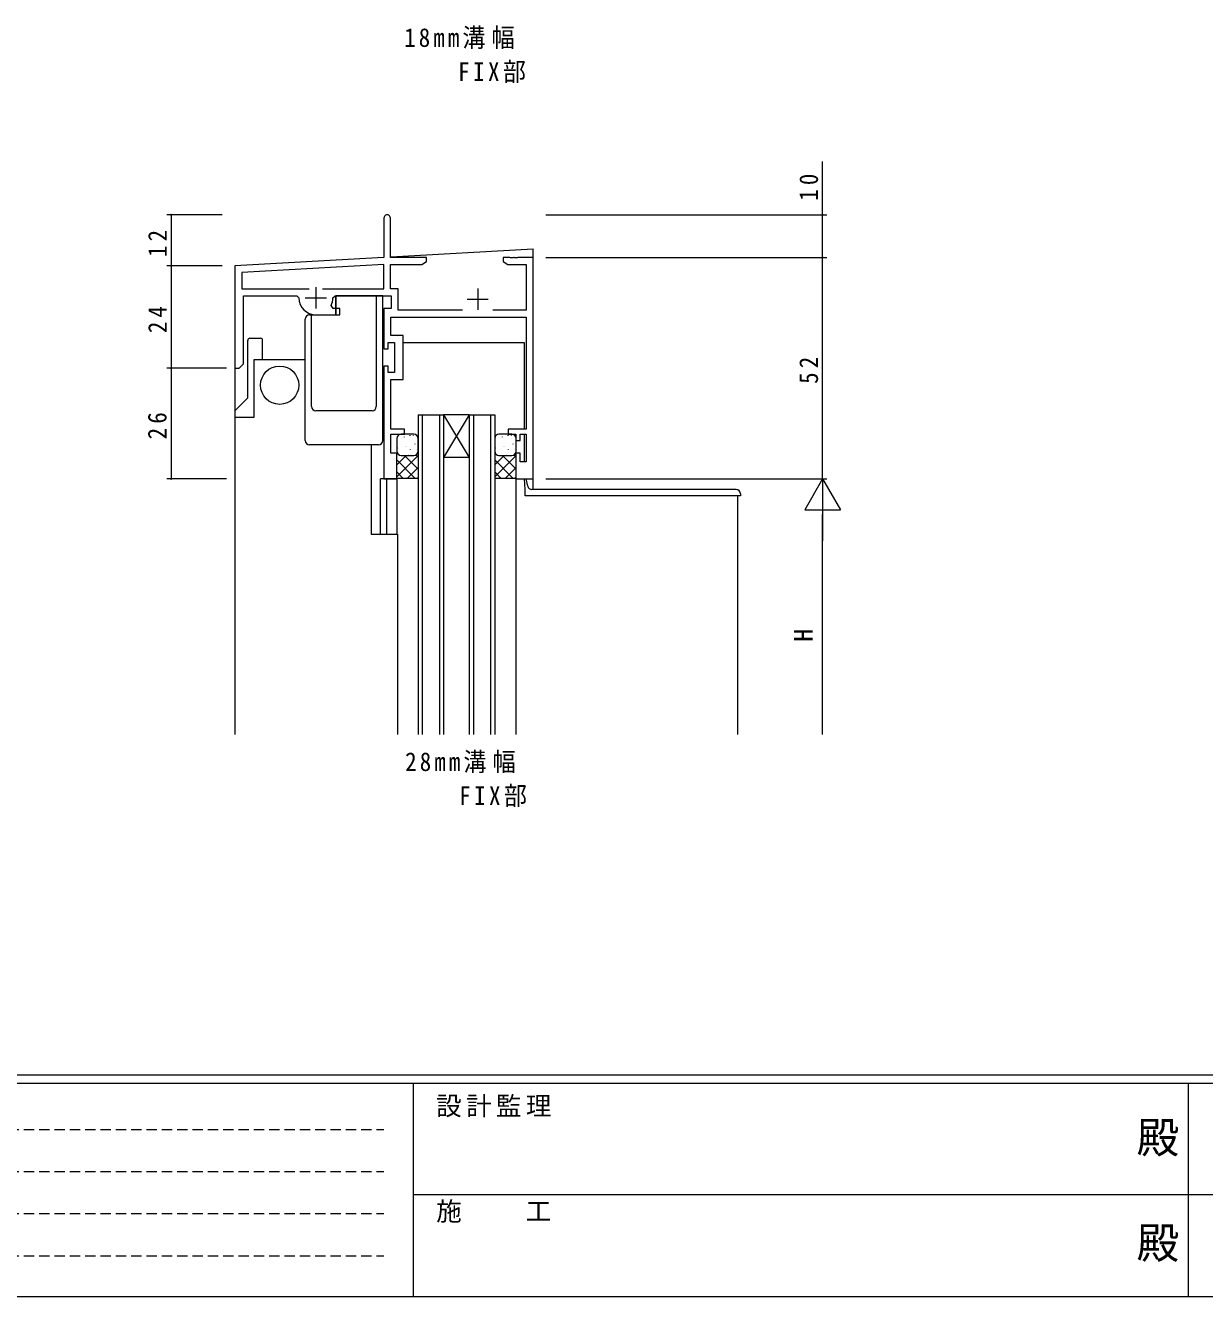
# Model space of a CAD drawing. Units: millimetres, scale not verified. Extents: x -594 to 539, y -420 to 386.
# Drawn here: x -313.1 to -36.2, y -420 to -121.5 of the extents above; entities that cross this region are included whole.
import ezdxf
from ezdxf.enums import TextEntityAlignment as Align

# ---------------------------------------------------------------- set-up
doc = ezdxf.new("R2010")
doc.units = ezdxf.units.MM
doc.header["$LTSCALE"] = 2
doc.linetypes.add('DASHED1', pattern=[1.8, 1.2, -0.6])
for name, color, linetype, lineweight in [('0-1_YKK_ZWAK', 7, 'Continuous', 9), ('0-3_YKK_11', 7, 'Continuous', 9), ('0-4_YKK_12', 2, 'Continuous', 9), ('0-5_YKK_13', 4, 'Continuous', 9), ('0-6_YKK_D', 6, 'Continuous', 9)]:
    doc.layers.add(name, color=color, linetype=linetype, lineweight=lineweight)
doc.layers.add('0-2_USER1', color=7, linetype='Continuous')
doc.styles.add('ＭＳ ゴシック', font='')
doc.styles.get('ＭＳ ゴシック').set_extended_font_data('MS Gothic')

msp = doc.modelspace()

# ---------------------------------------------------------------- linework, layer by layer
at = {"layer": '0-1_YKK_ZWAK'}
for p, q in [((510, -367.965), (-590, -367.965)), ((456, -369.965), (-590, -369.965)), ((-222, -369.965), (-222, -419.965)), ((-40, -369.965), (-40, -419.965)), ((-222, -395.964), (-38, -395.964)), ((-38, -395.964), (146, -395.964)), ((-590, -419.965), (456, -419.965))]:
    msp.add_line(p, q, dxfattribs=at)
at = {"layer": '0-1_YKK_ZWAK', "linetype": 'DASHED1'}
for p, q in [((-583.431, -380.697), (-228.87, -380.697)), ((-583.431, -390.595), (-228.87, -390.595)), ((-583.431, -400.493), (-228.87, -400.493)), ((-583.431, -410.391), (-228.87, -410.391))]:
    msp.add_line(p, q, dxfattribs=at)
at = {"layer": '0-3_YKK_11'}
for p, q in [((-228.866, -166.714), (-228.866, -175.964)), ((-227.366, -175.964), (-227.366, -166.714)), ((-228.866, -175.964), (-263.866, -177.964)), ((-218.866, -175.964), (-227.366, -175.964)), ((-218.866, -176.964), (-218.866, -175.964)), ((-200.866, -175.964), (-200.866, -176.964)), ((-199.325, -175.964), (-200.866, -175.964)), ((-199.141, -176.084), (-199.325, -175.964)), ((-198.591, -176.084), (-199.141, -176.084)), ((-198.408, -175.964), (-198.591, -176.084)), ((-198.325, -175.964), (-198.408, -175.964)), ((-198.141, -176.084), (-198.325, -175.964)), ((-197.591, -176.084), (-198.141, -176.084)), ((-197.408, -175.964), (-197.591, -176.084)), ((-193.866, -175.964), (-197.408, -175.964)), ((-193.866, -227.964), (-193.866, -175.964)), ((-263.866, -177.964), (-263.866, -201.964)), ((-228.866, -177.597), (-262.236, -179.504)), ((-228.866, -183.334), (-228.866, -177.597)), ((-227.366, -177.594), (-219.957, -177.594)), ((-227.366, -183.334), (-227.366, -177.594)), ((-219.957, -177.594), (-218.866, -176.964)), ((-200.866, -176.964), (-199.775, -177.594)), ((-199.775, -177.594), (-195.496, -177.594)), ((-195.496, -177.594), (-195.496, -188.334)), ((-262.236, -179.504), (-262.236, -183.334)), ((-262.236, -183.334), (-246.416, -183.334)), ((-261.866, -200.964), (-261.866, -184.964)), ((-261.866, -184.964), (-249.366, -184.964)), ((-249.366, -184.964), (-248.866, -185.464)), ((-244.866, -182.964), (-244.866, -187.964)), ((-243.316, -183.334), (-228.866, -183.334)), ((-243.316, -183.334), (-228.866, -183.334)), ((-240.866, -185.464), (-240.366, -184.964)), ((-240.366, -184.964), (-227.166, -184.964)), ((-225.536, -183.334), (-227.366, -183.334)), ((-227.166, -184.964), (-227.166, -187.964)), ((-225.536, -188.334), (-225.536, -183.334)), ((-206.866, -183.264), (-206.866, -188.264)), ((-247.366, -185.464), (-242.366, -185.464)), ((-240.835, -187.964), (-241.283, -187.242)), ((-239.266, -187.964), (-240.835, -187.964)), ((-239.266, -189.464), (-239.266, -187.964)), ((-228.866, -187.964), (-228.866, -197.464)), ((-227.166, -187.964), (-228.866, -187.964)), ((-209.366, -185.764), (-204.366, -185.764)), ((-244.866, -189.464), (-239.266, -189.464)), ((-227.236, -194.334), (-227.236, -189.964)), ((-227.236, -189.964), (-195.496, -189.964)), ((-210.453, -188.334), (-225.536, -188.334)), ((-195.496, -188.334), (-203.279, -188.334)), ((-195.496, -189.964), (-195.496, -216.264)), ((-227.866, -195.964), (-226.366, -195.964)), ((-227.866, -197.464), (-227.866, -195.964)), ((-224.366, -194.334), (-227.236, -194.334)), ((-226.366, -195.964), (-226.366, -202.964)), ((-224.366, -204.594), (-224.366, -194.334)), ((-228.866, -197.464), (-227.866, -197.464)), ((-263.866, -201.964), (-262.866, -201.964)), ((-262.866, -201.964), (-261.866, -200.964)), ((-227.866, -201.464), (-228.866, -201.464)), ((-228.866, -201.464), (-228.866, -227.964)), ((-227.866, -202.964), (-227.866, -201.464)), ((-226.366, -202.964), (-227.866, -202.964)), ((-227.236, -204.594), (-224.366, -204.594)), ((-227.236, -216.264), (-227.236, -204.594)), ((-224.066, -216.264), (-227.236, -216.264)), ((-227.236, -221.964), (-227.236, -217.464)), ((-227.236, -217.464), (-224.066, -217.464)), ((-224.066, -217.464), (-224.066, -216.264)), ((-195.496, -216.264), (-199.666, -216.264)), ((-199.666, -216.264), (-199.666, -217.464)), ((-199.666, -217.464), (-197.866, -217.464)), ((-197.866, -217.464), (-197.866, -218.964)), ((-196.866, -217.464), (-195.496, -217.464)), ((-196.866, -218.964), (-196.866, -217.464)), ((-195.496, -217.464), (-195.496, -223.964)), ((-197.866, -218.964), (-196.866, -218.964)), ((-225.866, -221.964), (-227.236, -221.964)), ((-225.866, -227.964), (-225.866, -221.964)), ((-197.866, -221.964), (-197.866, -227.964)), ((-196.866, -221.964), (-197.866, -221.964)), ((-196.866, -223.964), (-196.866, -221.964)), ((-195.496, -223.964), (-196.866, -223.964)), ((-228.866, -227.964), (-225.866, -227.964)), ((-197.866, -227.964), (-193.866, -227.964))]:
    msp.add_line(p, q, dxfattribs=at)
for centre, radius, start, end in [((-228.116, -166.714), 0.75, 359.99998, 180), ((-244.866, -185.464), 4, 180, 269.99998), ((-244.866, -185.464), 4, 333.6122, 0)]:
    msp.add_arc(centre, radius, start, end, dxfattribs=at)
at = {"layer": '0-4_YKK_12'}
for p, q in [((-227.286, -175.868), (-193.866, -173.959)), ((-193.866, -230.464), (-193.866, -173.959)), ((-263.866, -178.246), (-263.866, -287.965)), ((-224.366, -195.965), (-195.966, -195.965)), ((-195.966, -195.965), (-195.966, -216.264)), ((-259.366, -199.964), (-247.366, -199.964)), ((-259.366, -213.464), (-259.366, -199.964)), ((-263.866, -213.464), (-259.366, -213.464)), ((-220.863, -212.962), (-214.863, -212.962)), ((-220.863, -212.962), (-220.863, -287.965)), ((-219.863, -212.962), (-219.863, -287.965)), ((-215.863, -212.962), (-215.863, -287.965)), ((-208.863, -212.962), (-214.863, -222.962)), ((-214.863, -212.962), (-208.863, -222.962)), ((-208.863, -212.962), (-214.863, -212.962)), ((-214.863, -212.962), (-214.863, -287.965)), ((-208.863, -212.962), (-202.863, -212.962)), ((-208.863, -212.962), (-208.863, -287.965)), ((-207.863, -212.962), (-207.863, -287.965)), ((-203.863, -212.962), (-203.863, -287.965)), ((-202.863, -212.962), (-202.863, -287.965)), ((-195.966, -217.464), (-195.966, -223.964)), ((-231.866, -219.964), (-231.866, -240.964)), ((-208.863, -222.962), (-214.863, -222.962)), ((-225.857, -227.964), (-229.666, -227.964)), ((-229.666, -240.964), (-229.666, -227.964)), ((-228.166, -240.964), (-228.166, -227.964)), ((-225.857, -227.964), (-225.857, -240.964)), ((-197.866, -227.664), (-197.866, -287.965)), ((-145.866, -231.964), (-145.866, -287.965))]:
    msp.add_line(p, q, dxfattribs=at)
msp.add_lwpolyline([(-231.866, -240.964), (-225.666, -240.964), (-225.666, -287.965)], dxfattribs=at)
at = {"layer": '0-5_YKK_13'}
for p, q in [((-229.166, -184.964), (-240.166, -184.964)), ((-230.666, -184.964), (-230.666, -210.964)), ((-229.166, -218.964), (-229.166, -184.964)), ((-247.366, -218.964), (-247.366, -190.464)), ((-246.366, -189.464), (-240.166, -189.464)), ((-245.866, -210.964), (-245.866, -189.464)), ((-260.866, -208.964), (-260.866, -195.464)), ((-260.366, -194.964), (-257.866, -194.964)), ((-257.366, -199.964), (-257.366, -195.464)), ((-263.866, -211.964), (-260.866, -208.964)), ((-263.866, -211.964), (-263.866, -213.464)), ((-231.666, -211.964), (-244.866, -211.964)), ((-221.857, -217.464), (-224.857, -217.464)), ((-222.68, -217.827), (-222.681, -217.727)), ((-221.941, -217.836), (-221.914, -217.794)), ((-198.857, -217.464), (-201.857, -217.464)), ((-199.68, -217.827), (-199.681, -217.727)), ((-198.941, -217.836), (-198.914, -217.794)), ((-230.166, -219.964), (-246.366, -219.964)), ((-225.857, -218.464), (-225.857, -221.464)), ((-225.712, -220.72), (-225.685, -220.678)), ((-224.069, -218.162), (-224.042, -218.12)), ((-223.845, -220.446), (-223.842, -220.436)), ((-223.583, -220.394), (-223.556, -220.352)), ((-221.553, -219.778), (-221.526, -219.736)), ((-220.857, -221.464), (-220.857, -218.464)), ((-202.857, -218.464), (-202.857, -221.464)), ((-202.712, -220.72), (-202.685, -220.678)), ((-201.07, -218.162), (-201.043, -218.12)), ((-200.845, -220.446), (-200.842, -220.436)), ((-200.583, -220.394), (-200.556, -220.352)), ((-198.554, -219.778), (-198.527, -219.736)), ((-197.857, -221.464), (-197.857, -218.464)), ((-223.68, -222.464), (-225.858, -224.643)), ((-220.857, -222.47), (-225.858, -227.471)), ((-225.857, -223.501), (-221.586, -227.771)), ((-224.857, -222.464), (-221.857, -222.464)), ((-224.064, -222.464), (-220.858, -225.671)), ((-223.196, -222.336), (-223.169, -222.294)), ((-222.635, -221.052), (-222.636, -220.952)), ((-221.365, -222.335), (-220.856, -222.844)), ((-221.217, -220.973), (-221.215, -220.963)), ((-221.067, -222.009), (-221.04, -221.967)), ((-202.857, -223.497), (-198.585, -227.773)), ((-197.857, -222.476), (-202.856, -227.471)), ((-200.675, -222.464), (-202.855, -224.643)), ((-201.857, -222.464), (-198.857, -222.464)), ((-201.061, -222.464), (-197.856, -225.673)), ((-200.196, -222.336), (-200.169, -222.294)), ((-199.635, -221.052), (-199.636, -220.952)), ((-198.364, -222.335), (-197.857, -222.843)), ((-198.218, -220.973), (-198.215, -220.963)), ((-198.067, -222.009), (-198.04, -221.967)), ((-225.858, -226.328), (-224.415, -227.771)), ((-220.858, -225.299), (-223.329, -227.771)), ((-202.856, -226.328), (-201.413, -227.772)), ((-197.855, -225.302), (-200.328, -227.772)), ((-225.858, -227.971), (-225.658, -227.771)), ((-225.658, -227.771), (-221.058, -227.771)), ((-220.858, -227.971), (-221.058, -227.771)), ((-220.858, -227.628), (-221.029, -227.799)), ((-202.857, -227.971), (-202.657, -227.771)), ((-202.657, -227.771), (-198.057, -227.773)), ((-197.857, -227.973), (-198.057, -227.773)), ((-197.856, -227.63), (-198.028, -227.802)), ((-195.735, -230.464), (-195.866, -227.964)), ((-195.113, -229.689), (-195.511, -227.964)), ((-195.735, -231.964), (-195.735, -230.464)), ((-145.135, -231.964), (-195.735, -231.964)), ((-146.135, -230.464), (-194.139, -230.464)), ((-145.135, -231.464), (-145.135, -231.964))]:
    msp.add_line(p, q, dxfattribs=at)
msp.add_lwpolyline([(-240.166, -189.464), (-240.166, -184.964), (-240.166, -189.464)], dxfattribs=at)
msp.add_circle((-253.366, -205.964), 4.5, dxfattribs=at)
for centre, radius, start, end in [((-246.366, -190.464), 1, 90, 180), ((-260.366, -195.464), 0.5, 90, 180), ((-257.866, -195.464), 0.5, 0, 90), ((-244.866, -210.964), 1, 180, 270), ((-231.666, -210.964), 1, 270, 0), ((-224.857, -218.464), 1, 90, 180), ((-221.857, -218.464), 1, 359.99998, 89.99998), ((-201.857, -218.464), 1, 90, 180), ((-198.857, -218.464), 1, 0, 90), ((-246.366, -218.964), 1, 180, 270), ((-230.166, -218.964), 1, 270, 0), ((-224.857, -221.464), 1, 180, 270), ((-221.857, -221.464), 1, 270, 0), ((-201.857, -221.464), 1, 180, 270), ((-198.857, -221.464), 1, 270, 0), ((-194.139, -229.464), 1, 193, 270), ((-146.135, -231.464), 1, 0, 90)]:
    msp.add_arc(centre, radius, start, end, dxfattribs=at)
at = {"layer": '0-6_YKK_D'}
for p, q in [((-125.866, -165.964), (-125.866, -153.476)), ((-266.866, -165.964), (-279.866, -165.964)), ((-278.866, -165.964), (-278.866, -177.964)), ((-190.866, -165.964), (-124.866, -165.964)), ((-125.866, -175.964), (-125.866, -165.964)), ((-190.866, -175.964), (-124.866, -175.964)), ((-190.866, -175.964), (-124.866, -175.964)), ((-125.866, -227.959), (-125.866, -175.964)), ((-266.866, -177.964), (-279.866, -177.964)), ((-266.866, -177.964), (-279.866, -177.964)), ((-278.866, -177.964), (-278.866, -201.964)), ((-265.866, -201.964), (-279.866, -201.964)), ((-266.866, -201.964), (-279.866, -201.964)), ((-278.866, -201.964), (-278.866, -227.964)), ((-265.866, -227.964), (-279.866, -227.964)), ((-190.866, -227.959), (-124.866, -227.959)), ((-141.867, -227.964), (-124.862, -227.965)), ((-125.863, -227.965), (-130.063, -235.239)), ((-125.863, -227.965), (-121.663, -235.239)), ((-125.863, -227.965), (-125.863, -242.514)), ((-130.063, -235.239), (-121.663, -235.239)), ((-125.864, -287.965), (-125.863, -236.365))]:
    msp.add_line(p, q, dxfattribs=at)
for centre, start, end in [((-278.866, -165.964), 90, 270), ((-278.866, -165.964), 270, 90), ((-125.866, -165.964), 90, 270), ((-125.866, -165.964), 270, 90), ((-125.866, -175.964), 90, 270), ((-125.866, -175.964), 270, 90), ((-278.866, -177.964), 90, 270), ((-278.866, -177.964), 90, 270), ((-278.866, -177.964), 270, 90), ((-278.866, -177.964), 270, 90), ((-278.866, -201.964), 90, 270), ((-278.866, -201.964), 90, 270), ((-278.866, -201.964), 270, 90), ((-278.866, -201.964), 270, 90), ((-278.866, -227.964), 90, 270), ((-278.866, -227.964), 270, 90)]:
    msp.add_arc(centre, 0.128, start, end, dxfattribs=at)

# ---------------------------------------------------------------- texts
at = {"layer": '0-1_YKK_ZWAK', "color": 3, "style": 'ＭＳ ゴシック'}
for p in [(-52.117, -388.474), (-52.117, -413.219)]:
    msp.add_text('殿', height=7.331, dxfattribs=at).set_placement(p, align=Align.BOTTOM_LEFT)
at = {"layer": '0-1_YKK_ZWAK', "char_height": 4.399, "attachment_point": 7, "style": 'ＭＳ ゴシック'}
for s, insert in [('\\T1.17;設計監理', (-216.615, -377.869)), ('\\T1.17;施\u3000\u3000工', (-216.615, -402.614))]:
    msp.add_mtext(s, dxfattribs=dict(at, insert=insert))
at = {"layer": '0-2_USER1', "char_height": 4.399, "attachment_point": 7, "style": 'ＭＳ ゴシック'}
for s, insert in [('\\T1.27;\\W0.9;18mm溝幅', (-224.132, -127.021)), ('\\T1.3;\\W0.9;FIX部', (-211.445, -135.021)), ('\\T1.27;\\W0.9;28mm溝幅', (-223.892, -297.048)), ('\\T1.3;\\W0.9;FIX部', (-211.204, -305.048))]:
    msp.add_mtext(s, dxfattribs=dict(at, insert=insert))
at = {"layer": '0-6_YKK_D', "color": 7, "style": 'ＭＳ ゴシック'}
msp.add_text('H', height=4.399, rotation=89.999, dxfattribs=at).set_placement((-126.865, -266.194), align=Align.BOTTOM_LEFT)
at = {"layer": '0-6_YKK_D', "color": 7, "char_height": 4.399, "attachment_point": 7, "rotation": 90, "style": 'ＭＳ ゴシック'}
for s, insert in [('\\T1.36;\\W0.9;10', (-126.866, -162.662)), ('\\T1.36;\\W0.9;12', (-279.866, -175.868)), ('\\T1.36;\\W0.9;24', (-279.866, -193.751)), ('\\T1.36;\\W0.9;52', (-126.866, -205.66)), ('\\T1.36;\\W0.9;26', (-279.866, -218.678))]:
    msp.add_mtext(s, dxfattribs=dict(at, insert=insert))

doc.saveas('drawing.dxf')
